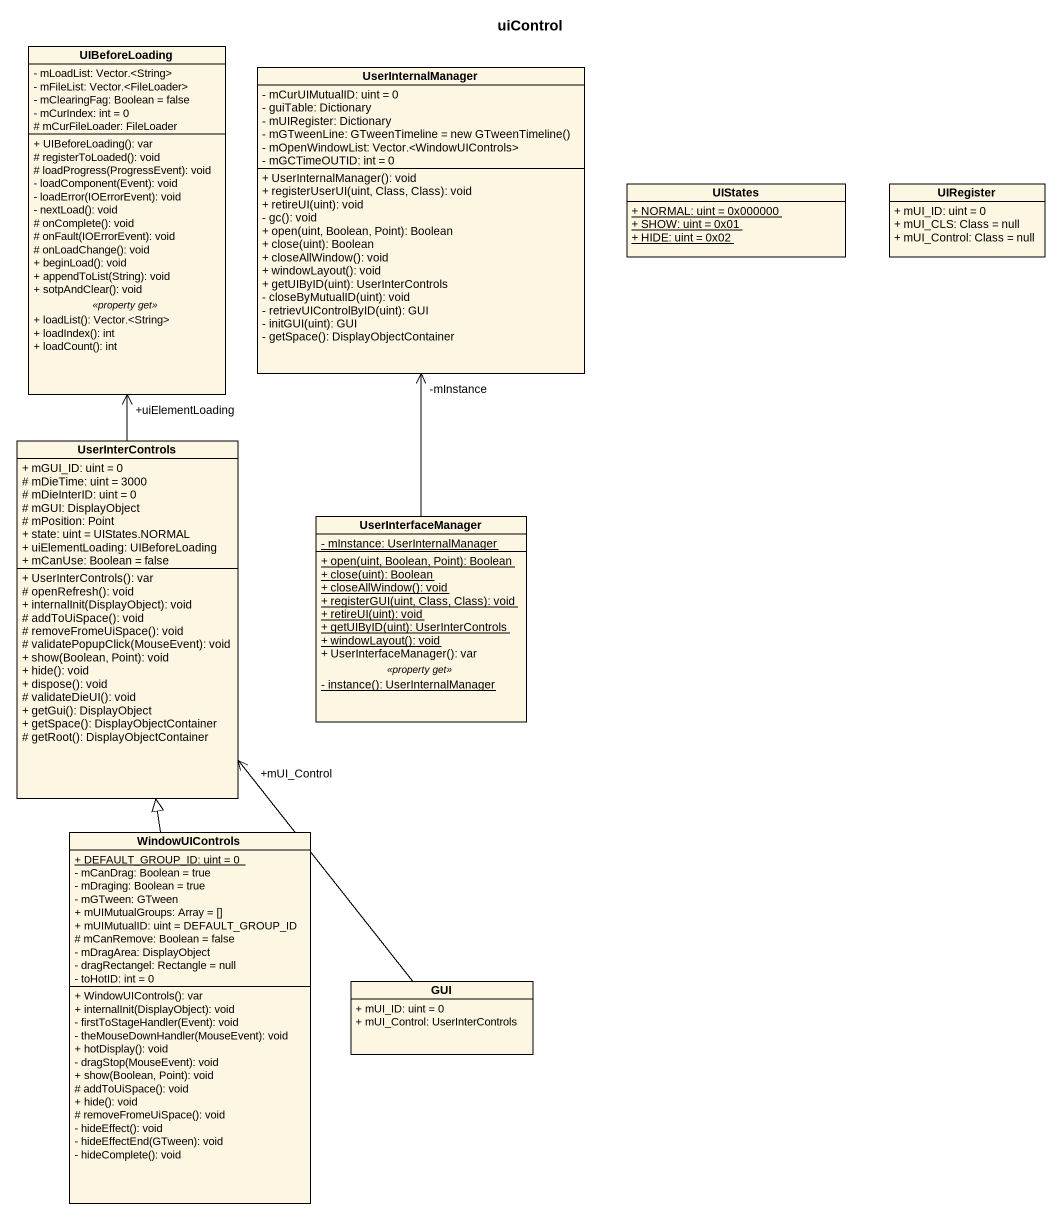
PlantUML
@startuml
title uiControl
hide circle
hide empty members
skinparam classAttributeIconSize 0
class UIBeforeLoading {
  - mLoadList: Vector.<String>
  - mFileList: Vector.<FileLoader>
  - mClearingFag: Boolean = false
  - mCurIndex: int = 0
  # mCurFileLoader: FileLoader
  --
  + UIBeforeLoading(): var
  # registerToLoaded(): void
  # loadProgress(ProgressEvent): void
  - loadComponent(Event): void
  - loadError(IOErrorEvent): void
  - nextLoad(): void
  # onComplete(): void
  # onFault(IOErrorEvent): void
  # onLoadChange(): void
  + beginLoad(): void
  + appendToList(String): void
  + sotpAndClear(): void
  .. <<property get>> ..
  + loadList(): Vector.<String>
  + loadIndex(): int
  + loadCount(): int
}
class UserInternalManager {
  - mCurUIMutualID: uint = 0
  - guiTable: Dictionary
  - mUIRegister: Dictionary
  {field} - mGTweenLine: GTweenTimeline = new GTweenTimeline()
  - mOpenWindowList: Vector.<WindowUIControls>
  - mGCTimeOUTID: int = 0
  + UserInternalManager(): void
  + registerUserUI(uint, Class, Class): void
  + retireUI(uint): void
  - gc(): void
  + open(uint, Boolean, Point): Boolean
  + close(uint): Boolean
  + closeAllWindow(): void
  + windowLayout(): void
  + getUIByID(uint): UserInterControls
  - closeByMutualID(uint): void
  - retrievUIControlByID(uint): GUI
  - initGUI(uint): GUI
  - getSpace(): DisplayObjectContainer
}
class UIStates {
  {static} + NORMAL: uint = 0x000000
  {static} + SHOW: uint = 0x01
  {static} + HIDE: uint = 0x02
}
class UIRegister {
  + mUI_ID: uint = 0
  + mUI_CLS: Class = null
  + mUI_Control: Class = null
}
class UserInterControls {
  + mGUI_ID: uint = 0
  # mDieTime: uint = 3000
  # mDieInterID: uint = 0
  # mGUI: DisplayObject
  # mPosition: Point
  + state: uint = UIStates.NORMAL
  + uiElementLoading: UIBeforeLoading
  + mCanUse: Boolean = false
  + UserInterControls(): var
  # openRefresh(): void
  + internalInit(DisplayObject): void
  # addToUiSpace(): void
  # removeFromeUiSpace(): void
  # validatePopupClick(MouseEvent): void
  + show(Boolean, Point): void
  + hide(): void
  + dispose(): void
  # validateDieUI(): void
  + getGui(): DisplayObject
  + getSpace(): DisplayObjectContainer
  # getRoot(): DisplayObjectContainer
}
class UserInterfaceManager {
  {static} - mInstance: UserInternalManager
  --
  {static} + open(uint, Boolean, Point): Boolean
  {static} + close(uint): Boolean
  {static} + closeAllWindow(): void
  {static} + registerGUI(uint, Class, Class): void
  {static} + retireUI(uint): void
  {static} + getUIByID(uint): UserInterControls
  {static} + windowLayout(): void
  + UserInterfaceManager(): var
  .. <<property get>> ..
  {static} - instance(): UserInternalManager
}
class WindowUIControls {
  {static} + DEFAULT_GROUP_ID: uint = 0
  - mCanDrag: Boolean = true
  - mDraging: Boolean = true
  - mGTween: GTween
  + mUIMutualGroups: Array = []
  + mUIMutualID: uint = DEFAULT_GROUP_ID
  # mCanRemove: Boolean = false
  - mDragArea: DisplayObject
  - dragRectangel: Rectangle = null
  - toHotID: int = 0
  + WindowUIControls(): var
  + internalInit(DisplayObject): void
  - firstToStageHandler(Event): void
  - theMouseDownHandler(MouseEvent): void
  + hotDisplay(): void
  - dragStop(MouseEvent): void
  + show(Boolean, Point): void
  # addToUiSpace(): void
  + hide(): void
  # removeFromeUiSpace(): void
  - hideEffect(): void
  - hideEffectEnd(GTween): void
  - hideComplete(): void
}
class GUI {
  + mUI_ID: uint = 0
  + mUI_Control: UserInterControls
}
UserInterControls -up-> "+uiElementLoading" UIBeforeLoading
UserInterfaceManager -up-> "-mInstance" UserInternalManager
WindowUIControls -up-|> UserInterControls
GUI -up-> "+mUI_Control" UserInterControls
@enduml
